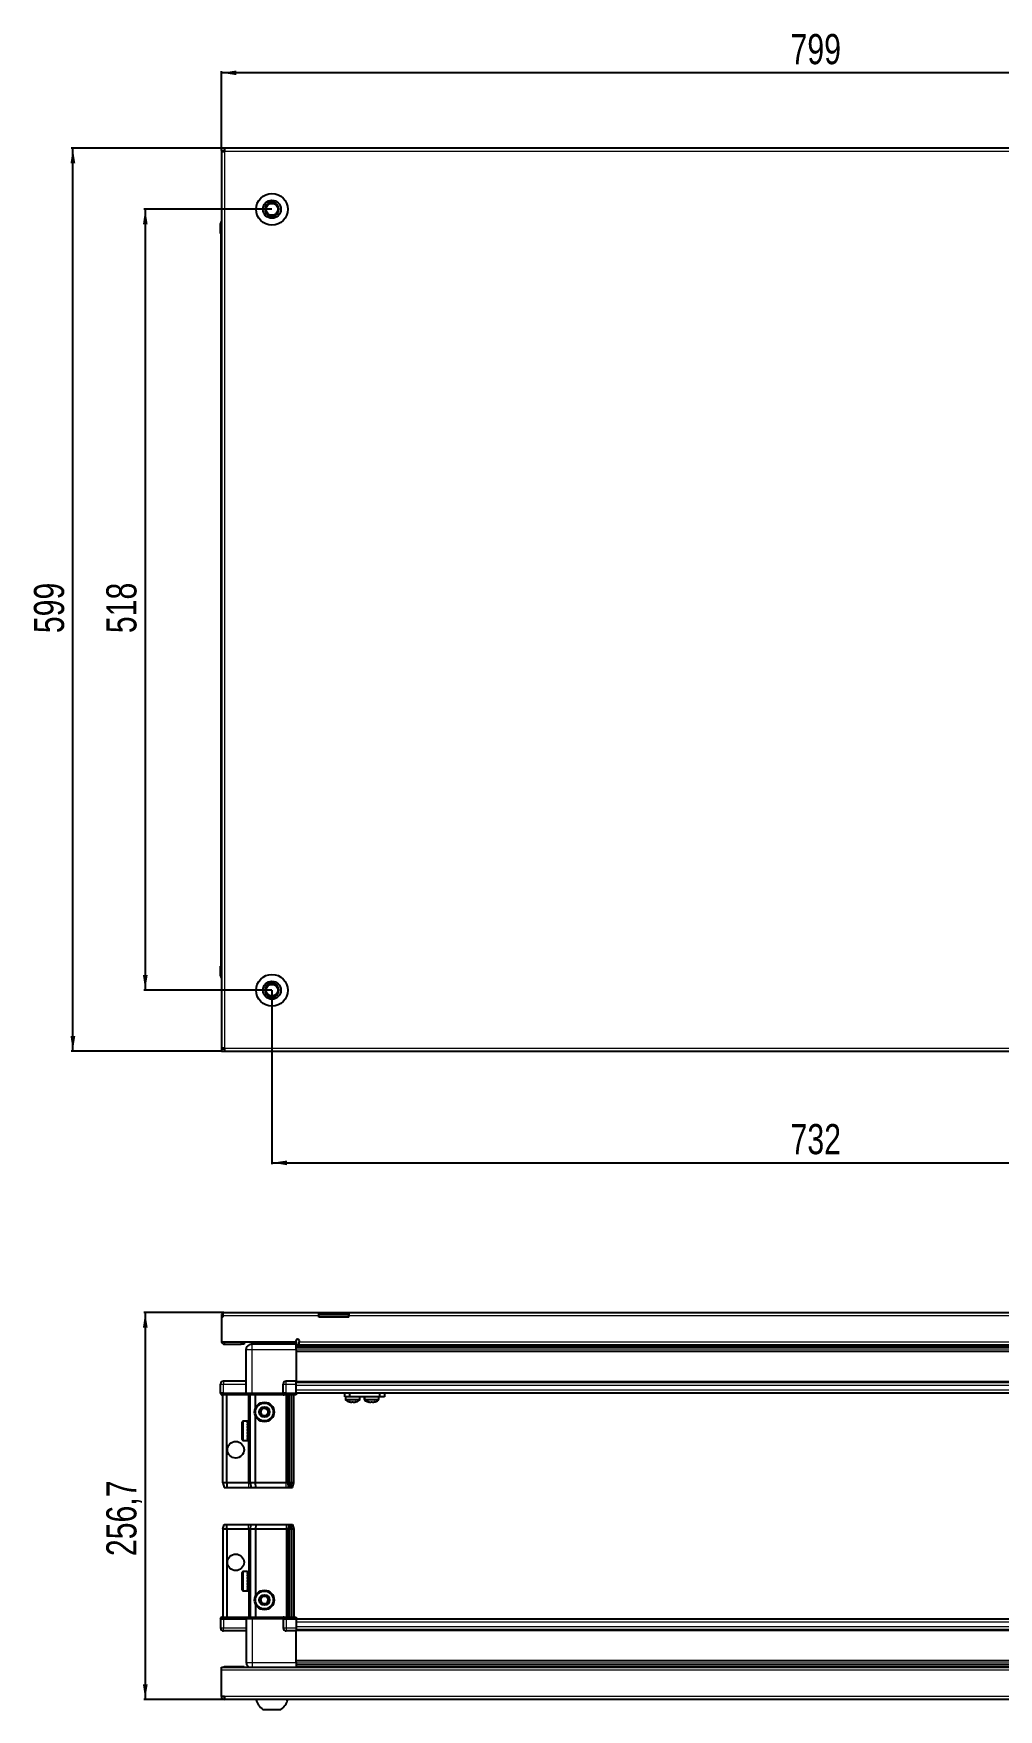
# Model space of a CAD drawing. Header units: millimetres. Extents: x 834 to 3141, y 741 to 1942.
# Drawn here: x 834 to 1474, y 741 to 1852 of the extents above; entities that cross this region are included whole.
import ezdxf

# ---------------------------------------------------------------- set-up
doc = ezdxf.new("R2010")
doc.units = ezdxf.units.MM
doc.layers.add('FORMAT', color=7, linetype='Continuous')
doc.styles.add('SLDTEXTSTYLE0', font='TXT', dxfattribs={"width": 0.75})
doc.dimstyles.new('SLDDIMSTYLE0', dxfattribs={"dimtxt": 20, "dimasz": 10, "dimexe": 0, "dimexo": 0.0625, "dimgap": 5, "dimtad": 2, "dimdec": 1, "dimrnd": 1e-09, "dimzin": 12, "dimdsep": 46, "dimtxsty": 'SLDTEXTSTYLE0', "dimsah": 1, "dimcen": 0.09, "dimadec": 0, "dimazin": 3, "dimtfac": 1, "dimtofl": 0, "dimtmove": 0, "dimatfit": 3, "dimfxl": 0, "dimfrac": 2, "dimtolj": 1, "dimtzin": 12, "dimarcsym": 0})

# ---------------------------------------------------------------- blocks, each defined once
blk = doc.blocks.new('_D')
at = {"layer": 'FORMAT'}
for p, q in [((958.3, 1776.3), (858.8, 1776.3)), ((859.8, 1177.3), (859.8, 1776.3)), ((958.3, 1177.3), (858.8, 1177.3))]:
    blk.add_line(p, q, dxfattribs=at)
for points in [[(859.8, 1776.3), (858.3, 1766.3), (861.4, 1766.3)], [(859.8, 1177.3), (861.4, 1187.3), (858.3, 1187.3)]]:
    blk.add_solid(points, dxfattribs=at)
at = {"layer": 'FORMAT', "insert": (834, 1454.6), "char_height": 20, "attachment_point": 1, "rotation": 90, "style": 'SLDTEXTSTYLE0'}
blk.add_mtext('599', dxfattribs=at)
blk = doc.blocks.new('_D_1')
at = {"layer": 'FORMAT'}
for p, q in [((958.3, 1776.3), (958.3, 1827.3)), ((1757.3, 1826.3), (958.3, 1826.3)), ((1757.3, 1776.3), (1757.3, 1827.3))]:
    blk.add_line(p, q, dxfattribs=at)
for points in [[(958.3, 1826.3), (968.3, 1824.7), (968.3, 1827.8)], [(1757.3, 1826.3), (1747.3, 1827.8), (1747.3, 1824.7)]]:
    blk.add_solid(points, dxfattribs=at)
at = {"layer": 'FORMAT', "insert": (1335.7, 1852), "char_height": 20, "attachment_point": 1, "style": 'SLDTEXTSTYLE0'}
blk.add_mtext('799', dxfattribs=at)
blk = doc.blocks.new('_D_2')
at = {"layer": 'FORMAT'}
for p, q in [((991.8, 1217.7), (991.8, 1102.3)), ((1723.8, 1217.7), (1723.8, 1102.3)), ((991.8, 1103.3), (1723.8, 1103.3))]:
    blk.add_line(p, q, dxfattribs=at)
for points in [[(991.8, 1103.3), (1001.8, 1101.7), (1001.8, 1104.8)], [(1723.8, 1103.3), (1713.8, 1104.8), (1713.8, 1101.7)]]:
    blk.add_solid(points, dxfattribs=at)
at = {"layer": 'FORMAT', "insert": (1335.7, 1129), "char_height": 20, "attachment_point": 1, "style": 'SLDTEXTSTYLE0'}
blk.add_mtext('732', dxfattribs=at)
blk = doc.blocks.new('_D_3')
at = {"layer": 'FORMAT'}
for p, q in [((991.8, 1735.8), (906.8, 1735.8)), ((907.8, 1735.8), (907.8, 1217.8)), ((991.8, 1217.8), (906.8, 1217.8))]:
    blk.add_line(p, q, dxfattribs=at)
for points in [[(907.8, 1735.8), (906.3, 1725.8), (909.4, 1725.8)], [(907.8, 1217.8), (909.4, 1227.8), (906.3, 1227.8)]]:
    blk.add_solid(points, dxfattribs=at)
at = {"layer": 'FORMAT', "insert": (882, 1454.6), "char_height": 20, "attachment_point": 1, "rotation": 90, "style": 'SLDTEXTSTYLE0'}
blk.add_mtext('518', dxfattribs=at)
blk = doc.blocks.new('_D_8')
at = {"layer": 'FORMAT'}
for p, q in [((959.9, 1004), (906.8, 1004)), ((907.8, 1004), (907.8, 747.3)), ((960.4, 747.3), (906.8, 747.3))]:
    blk.add_line(p, q, dxfattribs=at)
for points in [[(907.8, 1004), (906.3, 994), (909.4, 994)], [(907.8, 747.3), (909.4, 757.3), (906.3, 757.3)]]:
    blk.add_solid(points, dxfattribs=at)
at = {"layer": 'FORMAT', "insert": (882, 842.4), "char_height": 20, "attachment_point": 1, "rotation": 90, "style": 'SLDTEXTSTYLE0'}
blk.add_mtext('256,7', dxfattribs=at)

msp = doc.modelspace()

# ---------------------------------------------------------------- linework, layer by layer
at = {"color": 7, "linetype": 'Continuous', "lineweight": 25}
for p, q in [((958.32, 1774.76), (958.32, 1776.26)), ((960.42, 1776.26), (958.32, 1776.26)), ((958.32, 1774.76), (960.42, 1774.76)), ((958.32, 1774.76), (958.32, 1774.16)), ((958.32, 1774.16), (958.32, 1179.36)), ((958.32, 1774.16), (960.42, 1774.16)), ((960.42, 1776.26), (960.42, 1774.16)), ((1755.22, 1776.26), (960.42, 1776.26)), ((957.82, 1726.26), (957.82, 1719.76)), ((957.82, 1719.76), (957.82, 1726.26)), ((957.82, 1719.76), (957.82, 1719.76)), ((958.32, 1719.76), (957.82, 1719.76)), ((957.97, 1719.76), (957.97, 1233.76)), ((957.82, 1227.26), (957.82, 1233.76)), ((957.82, 1233.76), (957.82, 1233.76)), ((957.82, 1233.76), (957.82, 1233.76)), ((957.82, 1233.76), (957.82, 1227.26)), ((958.32, 1233.76), (957.82, 1233.76)), ((958.32, 1225.93), (958.32, 1225.93)), ((960.42, 1179.36), (958.32, 1179.36)), ((958.32, 1179.36), (958.32, 1178.76)), ((960.42, 1178.76), (958.32, 1178.76)), ((958.32, 1178.76), (958.32, 1177.26)), ((960.42, 1179.36), (960.42, 1177.26)), ((958.32, 1177.26), (960.42, 1177.26)), ((960.42, 1177.26), (1755.22, 1177.26)), ((959.32, 1001.88), (958.32, 1001.88)), ((958.32, 1001.88), (958.32, 1000.98)), ((958.32, 1000.98), (958.32, 984.48)), ((959.32, 1000.98), (958.32, 1000.98)), ((959.32, 1001.88), (959.32, 1000.98)), ((959.92, 1003.98), (1022.82, 1003.98)), ((1022.82, 1001.88), (1022.82, 1003.98)), ((1022.82, 1003.98), (1032.82, 1003.98)), ((1032.82, 1002.48), (1022.82, 1002.48)), ((1022.82, 1000.98), (1022.82, 1001.88)), ((1042.82, 1000.98), (1022.82, 1000.98)), ((1032.82, 1003.98), (1042.82, 1003.98)), ((1042.82, 1002.48), (1032.82, 1002.48)), ((1042.82, 1003.98), (1672.82, 1003.98)), ((1042.82, 1003.98), (1042.82, 1001.88)), ((1042.82, 1000.98), (1042.82, 1001.88)), ((958.32, 984.48), (1007.82, 984.48)), ((960.42, 982.98), (971.32, 982.98)), ((973.32, 982.98), (971.32, 982.98)), ((973.32, 984.48), (973.32, 982.98)), ((974.82, 950.48), (974.82, 979.48)), ((978.57, 984.48), (978.57, 982.98)), ((1007.82, 982.98), (978.82, 982.98)), ((1005.07, 982.98), (1005.07, 984.48)), ((1007.82, 984.48), (1007.82, 985.33)), ((1007.82, 984.48), (1007.82, 982.98)), ((1007.82, 982.33), (1031.7, 982.33)), ((1707.82, 980.53), (1007.82, 980.53)), ((1707.82, 980.5), (1007.82, 980.5)), ((1007.82, 979.48), (1007.82, 958.48)), ((1009.82, 985.33), (1009.82, 984.58)), ((1009.82, 982.48), (1009.82, 984.58)), ((1009.82, 982.48), (1705.82, 982.48)), ((1026.33, 982.48), (1026.33, 982.33)), ((1026.49, 982.48), (1026.49, 982.33)), ((1026.69, 982.48), (1026.69, 982.33)), ((1027.24, 982.48), (1027.24, 982.33)), ((1027.66, 982.48), (1027.66, 982.33)), ((1028.55, 982.48), (1028.55, 982.33)), ((1029.13, 982.48), (1029.13, 982.33)), ((1030.27, 982.48), (1030.27, 982.33)), ((1030.96, 982.48), (1030.96, 982.33)), ((1031.7, 982.33), (1032.24, 982.33)), ((1032.24, 982.48), (1032.24, 982.33)), ((1032.24, 982.33), (1032.25, 982.33)), ((1032.25, 982.33), (1032.98, 982.33)), ((1032.43, 982.48), (1032.43, 982.33)), ((1032.93, 982.48), (1032.93, 982.33)), ((1032.98, 982.48), (1032.98, 982.33)), ((1032.98, 982.33), (1033.95, 982.33)), ((1032.98, 982.33), (1032.98, 982.33)), ((1033.95, 982.33), (1681.7, 982.33)), ((1034.27, 982.48), (1034.27, 982.33)), ((1034.28, 982.48), (1034.28, 982.33)), ((1034.98, 982.48), (1034.98, 982.33)), ((1036.16, 982.48), (1036.16, 982.33)), ((1036.77, 982.48), (1036.77, 982.33)), ((1037.72, 982.48), (1037.72, 982.33)), ((1038.17, 982.48), (1038.17, 982.33)), ((1038.8, 982.48), (1038.8, 982.33)), ((1039.05, 982.48), (1039.05, 982.33)), ((1039.3, 982.48), (1039.3, 982.33)), ((1039.32, 982.48), (1039.32, 982.33)), ((957.82, 950.48), (957.82, 956.48)), ((974.82, 958.48), (959.82, 958.48)), ((999.32, 950.48), (999.32, 956.48)), ((1007.82, 958.48), (1001.32, 958.48)), ((1007.82, 956.48), (1007.82, 958.48)), ((1007.82, 957.83), (1707.82, 957.83)), ((1007.82, 950.48), (1007.82, 956.48)), ((957.82, 950.48), (957.82, 950.14)), ((957.82, 950.48), (957.82, 950.48)), ((957.82, 950.48), (957.82, 950.14)), ((959.82, 950.48), (957.82, 950.48)), ((957.82, 950.14), (958.32, 949.28)), ((957.82, 950.14), (958.32, 949.28)), ((958.32, 949.28), (959.82, 949.28)), ((959.32, 890.98), (959.32, 949.28)), ((959.82, 950.48), (974.62, 950.48)), ((974.62, 949.28), (959.82, 949.28)), ((961.82, 890.98), (961.82, 949.28)), ((974.62, 950.48), (974.82, 950.48)), ((974.82, 949.28), (974.62, 949.28)), ((974.82, 950.48), (974.82, 949.28)), ((974.82, 950.48), (978.82, 950.48)), ((978.82, 949.28), (974.82, 949.28)), ((977.32, 890.98), (977.32, 949.28)), ((978.82, 950.48), (999.12, 950.48)), ((999.12, 949.28), (978.82, 949.28)), ((980.82, 940.48), (980.82, 949.28)), ((999.12, 950.48), (999.32, 950.48)), ((999.32, 949.28), (999.12, 949.28)), ((999.32, 950.48), (999.32, 949.28)), ((1001.32, 950.48), (999.32, 950.48)), ((999.32, 950.48), (1001.32, 950.48)), ((999.32, 949.28), (1000, 949.28)), ((1007.82, 949.28), (1000, 949.28)), ((1001.32, 950.48), (1007.82, 950.48)), ((1001.32, 950.14), (1007.82, 950.14)), ((1002.32, 890.98), (1002.32, 949.28)), ((1003.32, 890.98), (1003.32, 949.28)), ((1004.82, 890.98), (1004.82, 949.28)), ((1006.32, 890.98), (1006.32, 949.28)), ((1007.82, 950.63), (1707.82, 950.63)), ((1007.82, 950.48), (1007.82, 950.14)), ((1007.82, 950.14), (1007.82, 949.28)), ((1040.27, 948.13), (1040.27, 950.63)), ((1043.27, 948.13), (1040.27, 948.13)), ((1040.62, 948.13), (1040.62, 946.22)), ((1043.27, 950.63), (1043.27, 948.13)), ((1063.47, 948.13), (1043.27, 948.13)), ((1050.12, 946.22), (1050.12, 948.13)), ((1053.07, 948.13), (1053.07, 946.22)), ((1053.12, 948.13), (1053.12, 946.22)), ((1062.62, 946.22), (1062.62, 948.13)), ((1063.47, 948.13), (1063.47, 950.63)), ((1066.47, 948.13), (1063.47, 948.13)), ((1066.47, 950.63), (1066.47, 948.13)), ((980.82, 890.98), (980.82, 935.48)), ((972.12, 919.78), (972.12, 931.18)), ((975.82, 931.98), (972.92, 931.98)), ((975.32, 931.88), (975.82, 931.88)), ((975.32, 931.88), (975.32, 931.72)), ((975.32, 931.72), (975.82, 931.72)), ((975.32, 931.23), (975.82, 931.23)), ((975.32, 931.23), (975.32, 930.85)), ((975.32, 930.85), (975.82, 930.85)), ((975.32, 930.01), (975.82, 930.01)), ((975.32, 930.01), (975.32, 929.46)), ((975.32, 929.46), (975.82, 929.46)), ((975.32, 928.35), (975.82, 928.35)), ((975.32, 928.35), (975.32, 927.67)), ((975.32, 927.67), (975.82, 927.67)), ((975.32, 926.41), (975.82, 926.41)), ((975.32, 926.41), (975.32, 925.67)), ((975.32, 926.11), (975.82, 926.11)), ((975.32, 925.67), (975.82, 925.67)), ((975.32, 924.38), (975.82, 924.38)), ((975.32, 924.38), (975.32, 923.66)), ((975.32, 924.24), (975.82, 924.24)), ((975.32, 923.66), (975.82, 923.66)), ((975.82, 931.88), (975.82, 931.98)), ((975.82, 931.72), (975.82, 931.88)), ((975.82, 931.23), (975.82, 931.72)), ((975.82, 930.85), (975.82, 931.23)), ((975.82, 930.01), (975.82, 930.85)), ((975.82, 929.46), (975.82, 930.01)), ((975.92, 929.88), (975.82, 929.88)), ((975.82, 928.35), (975.82, 929.46)), ((975.82, 927.67), (975.82, 928.35)), ((975.82, 926.41), (975.82, 927.67)), ((975.82, 926.11), (975.82, 926.41)), ((975.82, 924.38), (975.82, 925.67)), ((975.82, 923.66), (975.82, 924.24)), ((975.82, 922.45), (975.82, 923.66)), ((975.92, 928.36), (975.92, 929.88)), ((975.92, 921.08), (975.92, 928.36)), ((976.81, 928.79), (976.32, 929.48)), ((976.32, 921.48), (976.32, 929.48)), ((977.29, 929.48), (976.81, 928.79)), ((976.81, 922.17), (976.81, 928.79)), ((977.32, 929.48), (977.29, 929.48)), ((977.29, 921.48), (977.29, 929.48)), ((972.92, 918.98), (975.82, 918.98)), ((975.32, 922.45), (975.82, 922.45)), ((975.32, 922.45), (975.32, 921.82)), ((975.32, 921.82), (975.82, 921.82)), ((975.32, 920.82), (975.82, 920.82)), ((975.32, 920.82), (975.32, 920.34)), ((975.32, 920.34), (975.82, 920.34)), ((975.32, 919.65), (975.82, 919.65)), ((975.32, 919.65), (975.32, 919.36)), ((975.32, 919.36), (975.82, 919.36)), ((975.32, 919.04), (975.82, 919.04)), ((975.32, 919.04), (975.32, 918.98)), ((975.32, 918.98), (975.82, 918.98)), ((975.82, 921.82), (975.82, 922.45)), ((975.82, 920.82), (975.82, 921.82)), ((975.82, 921.08), (975.92, 921.08)), ((975.82, 920.34), (975.82, 920.82)), ((975.82, 919.65), (975.82, 920.34)), ((975.82, 919.36), (975.82, 919.65)), ((975.82, 919.04), (975.82, 919.36)), ((975.82, 918.98), (975.82, 919.04)), ((975.82, 918.98), (975.82, 918.98)), ((976.32, 921.48), (976.81, 922.17)), ((976.81, 922.17), (977.29, 921.48)), ((977.29, 921.48), (977.32, 921.48)), ((961.82, 890.98), (959.32, 890.98)), ((959.32, 890.98), (960.13, 887.98)), ((976.32, 890.98), (961.82, 890.98)), ((961.82, 890.98), (961.98, 887.98)), ((977.32, 890.98), (976.32, 890.98)), ((980.82, 890.98), (977.32, 890.98)), ((977.32, 890.98), (978.13, 887.98)), ((1001.32, 890.98), (980.82, 890.98)), ((981.16, 887.98), (980.82, 890.98)), ((1002.32, 890.98), (1001.32, 890.98)), ((1003.32, 890.98), (1002.32, 890.98)), ((1003.13, 887.98), (1002.32, 890.98)), ((1004.82, 890.98), (1003.32, 890.98)), ((1003.87, 887.98), (1003.32, 890.98)), ((1004.37, 887.98), (1004.82, 890.98)), ((1006.32, 890.98), (1004.82, 890.98)), ((1005.52, 887.98), (1006.32, 890.98)), ((960.13, 887.98), (961.98, 887.98)), ((961.98, 887.98), (976.32, 887.98)), ((976.32, 887.98), (978.13, 887.98)), ((978.13, 887.98), (981.16, 887.98)), ((981.16, 887.98), (1001.32, 887.98)), ((1001.32, 887.98), (1003.13, 887.98)), ((1003.13, 887.98), (1003.87, 887.98)), ((1003.87, 887.98), (1004.37, 887.98)), ((1004.37, 887.98), (1005.52, 887.98)), ((959.32, 860.28), (960.13, 863.28)), ((961.82, 860.28), (959.32, 860.28)), ((959.32, 860.28), (959.32, 801.98)), ((960.13, 863.28), (961.98, 863.28)), ((961.82, 860.28), (961.98, 863.28)), ((976.32, 860.28), (961.82, 860.28)), ((961.82, 860.28), (961.82, 801.98)), ((961.98, 863.28), (976.32, 863.28)), ((976.32, 863.28), (978.13, 863.28)), ((977.32, 860.28), (976.32, 860.28)), ((977.32, 860.28), (978.13, 863.28)), ((980.82, 860.28), (977.32, 860.28)), ((977.32, 860.28), (977.32, 801.98)), ((978.13, 863.28), (981.16, 863.28)), ((981.16, 863.28), (980.82, 860.28)), ((980.82, 860.28), (980.82, 815.78)), ((1001.32, 860.28), (980.82, 860.28)), ((981.16, 863.28), (1001.32, 863.28)), ((1001.32, 863.28), (1003.13, 863.28)), ((1002.32, 860.28), (1001.32, 860.28)), ((1003.13, 863.28), (1002.32, 860.28)), ((1002.32, 860.28), (1002.32, 801.98)), ((1003.32, 860.28), (1002.32, 860.28)), ((1003.13, 863.28), (1003.87, 863.28)), ((1003.87, 863.28), (1003.32, 860.28)), ((1003.32, 860.28), (1003.32, 801.98)), ((1004.82, 860.28), (1003.32, 860.28)), ((1003.87, 863.28), (1004.37, 863.28)), ((1004.37, 863.28), (1005.52, 863.28)), ((1004.37, 863.28), (1004.82, 860.28)), ((1006.32, 860.28), (1004.82, 860.28)), ((1004.82, 860.28), (1004.82, 801.98)), ((1005.52, 863.28), (1006.32, 860.28)), ((1006.32, 860.28), (1006.32, 801.98)), ((972.12, 820.08), (972.12, 831.48)), ((975.32, 832.28), (972.92, 832.28)), ((975.32, 832.28), (975.32, 832.27)), ((975.32, 832.27), (975.82, 832.27)), ((975.32, 832.08), (975.82, 832.08)), ((975.32, 832.08), (975.32, 831.86)), ((975.32, 831.86), (975.82, 831.86)), ((975.32, 831.29), (975.82, 831.29)), ((975.32, 831.29), (975.32, 830.86)), ((975.32, 830.86), (975.82, 830.86)), ((975.32, 829.95), (975.82, 829.95)), ((975.32, 829.95), (975.32, 829.36)), ((975.32, 829.36), (975.82, 829.36)), ((975.32, 828.21), (975.82, 828.21)), ((975.32, 828.21), (975.32, 827.51)), ((975.32, 827.51), (975.82, 827.51)), ((975.32, 826.23), (975.82, 826.23)), ((975.32, 826.23), (975.32, 825.49)), ((975.32, 826.08), (975.82, 826.08)), ((975.32, 825.58), (975.82, 825.58)), ((975.32, 825.49), (975.82, 825.49)), ((975.32, 824.2), (975.82, 824.2)), ((975.32, 824.2), (975.32, 823.5)), ((975.32, 823.5), (975.82, 823.5)), ((975.82, 832.08), (975.82, 832.27)), ((975.82, 831.86), (975.82, 832.08)), ((975.82, 831.29), (975.82, 831.86)), ((975.82, 830.86), (975.82, 831.29)), ((975.82, 829.95), (975.82, 830.86)), ((975.92, 830.18), (975.82, 830.18)), ((975.82, 829.36), (975.82, 829.95)), ((975.82, 828.21), (975.82, 829.36)), ((975.82, 827.51), (975.82, 828.21)), ((975.82, 826.23), (975.82, 827.51)), ((975.82, 826.08), (975.82, 826.23)), ((975.82, 825.49), (975.82, 825.58)), ((975.82, 824.2), (975.82, 825.49)), ((975.82, 823.5), (975.82, 824.2)), ((975.82, 822.33), (975.82, 823.5)), ((975.92, 821.38), (975.92, 830.18)), ((976.81, 829.09), (976.32, 829.78)), ((976.32, 821.78), (976.32, 829.78)), ((977.29, 829.78), (976.81, 829.09)), ((976.81, 822.47), (976.81, 829.09)), ((977.32, 829.78), (977.29, 829.78)), ((977.29, 821.78), (977.29, 829.78)), ((972.92, 819.28), (975.32, 819.28)), ((975.32, 822.33), (975.82, 822.33)), ((975.32, 822.33), (975.32, 821.73)), ((975.32, 821.73), (975.82, 821.73)), ((975.32, 820.8), (975.82, 820.8)), ((975.32, 820.8), (975.32, 820.35)), ((975.32, 820.35), (975.82, 820.35)), ((975.32, 819.75), (975.82, 819.75)), ((975.32, 819.75), (975.32, 819.51)), ((975.32, 819.51), (975.82, 819.51)), ((975.32, 819.29), (975.82, 819.29)), ((975.32, 819.29), (975.32, 819.28)), ((975.32, 819.28), (975.82, 819.28)), ((975.82, 821.73), (975.82, 822.33)), ((975.82, 820.8), (975.82, 821.73)), ((975.82, 821.38), (975.92, 821.38)), ((975.82, 820.35), (975.82, 820.8)), ((975.82, 819.75), (975.82, 820.35)), ((975.82, 819.51), (975.82, 819.75)), ((975.82, 819.29), (975.82, 819.51)), ((975.82, 819.28), (975.82, 819.29)), ((976.32, 821.78), (976.81, 822.47)), ((976.81, 822.47), (977.29, 821.78)), ((977.29, 821.78), (977.32, 821.78)), ((958.32, 801.98), (957.82, 801.11)), ((957.82, 800.78), (957.82, 801.11)), ((957.82, 800.78), (959.82, 800.78)), ((957.82, 800.78), (957.82, 794.78)), ((959.82, 801.98), (958.32, 801.98)), ((959.82, 801.98), (974.62, 801.98)), ((974.62, 800.78), (959.82, 800.78)), ((959.82, 800.78), (974.62, 800.78)), ((974.62, 801.98), (974.82, 801.98)), ((974.82, 800.78), (974.62, 800.78)), ((974.82, 800.78), (974.82, 801.98)), ((974.82, 801.98), (978.82, 801.98)), ((978.82, 800.78), (974.82, 800.78)), ((974.82, 800.78), (974.82, 771.78)), ((978.82, 801.98), (999.12, 801.98)), ((999.12, 800.78), (978.82, 800.78)), ((980.82, 810.78), (980.82, 801.98)), ((999.12, 801.98), (999.32, 801.98)), ((999.32, 800.78), (999.12, 800.78)), ((999.32, 800.78), (999.32, 801.98)), ((1000, 801.98), (999.32, 801.98)), ((999.32, 800.78), (1001.32, 800.78)), ((999.32, 800.78), (999.32, 794.78)), ((1000, 801.98), (1007.82, 801.98)), ((1007.82, 801.11), (1001.32, 801.11)), ((1007.82, 800.78), (1001.32, 800.78)), ((1001.32, 800.78), (1007.82, 800.78)), ((1007.82, 801.98), (1007.82, 801.11)), ((1007.82, 801.11), (1007.82, 801.11)), ((1007.82, 800.78), (1007.82, 801.11)), ((1007.82, 800.78), (1007.82, 800.78)), ((1007.82, 800.78), (1007.82, 794.78)), ((1707.82, 800.63), (1007.82, 800.63)), ((974.82, 792.78), (959.82, 792.78)), ((1007.82, 792.78), (1001.32, 792.78)), ((1007.82, 794.78), (1007.82, 792.78)), ((1707.82, 793.43), (1007.82, 793.43)), ((1007.82, 771.78), (1007.82, 792.78)), ((958.32, 768.78), (1757.32, 768.78)), ((958.32, 766.68), (958.32, 768.78)), ((973.32, 768.88), (960.42, 768.88)), ((973.32, 768.88), (973.32, 768.78)), ((1007.82, 770.75), (1707.82, 770.75)), ((1007.82, 770.72), (1707.82, 770.72)), ((1031.7, 768.93), (1007.82, 768.93)), ((1026.32, 768.78), (1026.32, 768.93)), ((1026.36, 768.78), (1026.36, 768.93)), ((1026.63, 768.78), (1026.63, 768.93)), ((1026.9, 768.78), (1026.9, 768.93)), ((1027.55, 768.78), (1027.55, 768.93)), ((1028.01, 768.78), (1028.01, 768.93)), ((1028.98, 768.78), (1028.98, 768.93)), ((1029.6, 768.78), (1029.6, 768.93)), ((1030.78, 768.78), (1030.78, 768.93)), ((1031.44, 768.78), (1031.44, 768.93)), ((1031.5, 768.78), (1031.5, 768.93)), ((1032.79, 768.93), (1031.7, 768.93)), ((1033.52, 768.93), (1032.79, 768.93)), ((1032.79, 768.78), (1032.79, 768.93)), ((1032.79, 768.93), (1032.79, 768.93)), ((1032.8, 768.78), (1032.8, 768.93)), ((1033.3, 768.78), (1033.3, 768.93)), ((1033.53, 768.93), (1033.52, 768.93)), ((1033.53, 768.78), (1033.53, 768.93)), ((1033.95, 768.93), (1033.53, 768.93)), ((1681.7, 768.93), (1033.95, 768.93)), ((1034.8, 768.78), (1034.8, 768.93)), ((1035.49, 768.78), (1035.49, 768.93)), ((1036.62, 768.78), (1036.62, 768.93)), ((1037.19, 768.78), (1037.19, 768.93)), ((1038.06, 768.78), (1038.06, 768.93)), ((1038.47, 768.78), (1038.47, 768.93)), ((1039, 768.78), (1039, 768.93)), ((1039.19, 768.78), (1039.19, 768.93)), ((1039.32, 768.78), (1039.32, 768.93)), ((958.32, 749.38), (958.32, 766.68)), ((960.42, 749.38), (958.32, 749.38)), ((960.42, 749.38), (960.42, 747.28)), ((1755.22, 747.28), (960.42, 747.28)), ((985.82, 740.68), (997.82, 740.68))]:
    msp.add_line(p, q, dxfattribs=at)
at = {"color": 8, "linetype": 'Continuous', "lineweight": 18}
for p, q in [((1755.22, 1774.16), (960.42, 1774.16)), ((960.42, 1774.16), (960.42, 1179.36)), ((958.32, 1726.26), (957.82, 1726.26)), ((958.32, 1227.26), (957.82, 1227.26)), ((960.42, 1179.36), (1755.22, 1179.36)), ((1022.82, 1001.88), (959.32, 1001.88)), ((1032.82, 1002.48), (1032.82, 1003.98)), ((1672.82, 1001.88), (1042.82, 1001.88)), ((960.42, 984.48), (960.42, 982.98)), ((971.32, 982.98), (971.32, 984.48)), ((978.82, 979.48), (1007.82, 979.48)), ((978.82, 950.48), (978.82, 979.48)), ((1007.82, 982.98), (1009.82, 982.98)), ((1707.82, 981.74), (1007.82, 981.74)), ((1007.82, 979.29), (1707.82, 979.29)), ((1009.82, 984.58), (1705.82, 984.58)), ((1707.82, 977.88), (1007.82, 977.88)), ((957.82, 956.48), (959.82, 956.48)), ((959.82, 958.48), (959.82, 956.48)), ((959.82, 956.48), (974.82, 956.48)), ((959.82, 950.48), (959.82, 956.48)), ((999.32, 956.48), (1001.32, 956.48)), ((1001.32, 956.48), (1001.32, 958.48)), ((1001.32, 950.48), (1001.32, 956.48)), ((1001.32, 956.48), (1007.82, 956.48)), ((1007.82, 958.48), (1707.82, 958.48)), ((959.82, 950.48), (959.82, 949.28)), ((974.62, 949.28), (974.62, 950.48)), ((976.32, 929.48), (976.32, 949.28)), ((978.82, 950.48), (978.82, 949.28)), ((999.12, 949.28), (999.12, 950.48)), ((1001.32, 950.48), (1001.32, 950.14)), ((1001.32, 890.98), (1001.32, 949.28)), ((1007.82, 955.83), (1707.82, 955.83)), ((1007.82, 952.63), (1707.82, 952.63)), ((1050.12, 946.22), (1040.62, 946.22)), ((1049.93, 945.85), (1040.82, 945.85)), ((1053.12, 946.22), (1053.07, 946.22)), ((1062.62, 946.22), (1053.12, 946.22)), ((1053.32, 945.85), (1053.27, 945.85)), ((1062.43, 945.85), (1053.32, 945.85)), ((972.92, 918.98), (972.92, 931.98)), ((976.32, 890.98), (976.32, 921.48)), ((976.32, 890.98), (976.32, 887.98)), ((1001.32, 887.98), (1001.32, 890.98)), ((976.32, 860.28), (976.32, 863.28)), ((976.32, 860.28), (976.32, 829.78)), ((1001.32, 863.28), (1001.32, 860.28)), ((1001.32, 860.28), (1001.32, 801.98)), ((972.92, 819.28), (972.92, 832.28)), ((976.32, 821.78), (976.32, 801.98)), ((959.82, 800.78), (959.82, 801.98)), ((959.82, 800.78), (959.82, 794.78)), ((974.62, 800.78), (974.62, 801.98)), ((978.82, 800.78), (978.82, 801.98)), ((978.82, 800.78), (978.82, 771.78)), ((999.12, 800.78), (999.12, 801.98)), ((1001.32, 800.78), (1001.32, 801.11)), ((1001.32, 800.78), (1001.32, 794.78)), ((1007.82, 800.78), (1007.82, 801.11)), ((957.82, 794.78), (959.82, 794.78)), ((959.82, 794.78), (974.82, 794.78)), ((959.82, 792.78), (959.82, 794.78)), ((999.32, 794.78), (1001.32, 794.78)), ((1001.32, 794.78), (1007.82, 794.78)), ((1001.32, 794.78), (1001.32, 792.78)), ((1707.82, 798.63), (1007.82, 798.63)), ((1707.82, 795.43), (1007.82, 795.43)), ((1707.82, 792.78), (1007.82, 792.78)), ((960.42, 768.78), (960.42, 768.88)), ((978.82, 771.78), (1007.82, 771.78)), ((1007.82, 773.37), (1707.82, 773.37)), ((1707.82, 771.96), (1007.82, 771.96)), ((1007.82, 769.51), (1707.82, 769.51)), ((1757.32, 766.68), (958.32, 766.68)), ((1755.22, 749.38), (960.42, 749.38))]:
    msp.add_line(p, q, dxfattribs=at)
at = {"color": 7, "linetype": 'Continuous', "lineweight": 25, "flags": 128}
msp.add_lwpolyline([(960.42, 768.88), (960.01, 768.84), (959.78, 768.78)], dxfattribs=at)
at = {"color": 7, "linetype": 'Continuous', "lineweight": 25}
for centre, radius in [((991.82, 1735.76), 10.5), ((991.82, 1735.76), 6), ((991.82, 1735.76), 3.9), ((991.82, 1217.76), 10.5), ((991.82, 1217.76), 6), ((991.82, 1217.76), 3.9), ((986.82, 937.98), 6.5), ((986.82, 937.98), 3.46), ((967.82, 912.98), 5.5), ((967.82, 838.28), 5.5), ((986.82, 813.28), 6.5), ((986.82, 813.28), 3.46)]:
    msp.add_circle(centre, radius, dxfattribs=at)
at = {"color": 8, "linetype": 'Continuous', "lineweight": 18}
for centre in [(986.82, 937.98), (986.82, 813.28)]:
    msp.add_circle(centre, 5.7, dxfattribs=at)
at = {"color": 7, "linetype": 'Continuous', "lineweight": 25}
for centre, radius, start, end in [((991.82, 1735.76), 4.62, 120, 180), ((991.82, 1735.76), 4.62, 180, 240), ((991.82, 1735.76), 4.62, 60, 120), ((991.82, 1735.76), 4.62, 0, 60), ((991.82, 1735.76), 4.62, 300, 0), ((959.82, 1726.26), 2, 138.57492, 180), ((959.82, 1726.26), 2, 138.59038, 180), ((991.82, 1735.76), 4.62, 240, 300), ((959.82, 1227.26), 2, 180, 198.58003), ((959.82, 1227.26), 2, 180, 221.40962), ((959.82, 1227.26), 2, 213.94202, 221.40962), ((991.82, 1217.76), 4.62, 120, 180), ((991.82, 1217.76), 4.62, 180, 240), ((991.82, 1217.76), 4.62, 60, 120), ((991.82, 1217.76), 4.62, 240, 300), ((991.82, 1217.76), 4.62, 360, 60), ((991.82, 1217.76), 4.62, 300, 360), ((960.42, 985.08), 2.1, 196.60155, 270), ((1008.82, 985.33), 1, 0, 180), ((959.82, 956.48), 2, 90, 180), ((1001.32, 956.48), 2, 90, 180), ((1041.07, 946.22), 0.45, 180, 235.28209), ((1045.37, 952.43), 8, 235.28209, 258.9392), ((1045.37, 952.43), 8, 281.00757, 304.71791), ((1049.67, 946.22), 0.45, 304.71791, 0), ((1053.52, 946.22), 0.45, 180, 235.28209), ((1053.57, 946.22), 0.45, 180, 235.28209), ((1057.82, 952.43), 8, 235.28209, 256.54113), ((1057.87, 952.43), 8, 235.28209, 259.06255), ((1057.87, 952.43), 8, 280.87532, 304.71791), ((1062.17, 946.22), 0.45, 304.71791, 0), ((986.82, 937.98), 2.5, 134.92207, 194.92207), ((986.82, 937.98), 2.5, 194.92207, 254.92207), ((986.82, 937.98), 2.5, 74.92207, 134.92207), ((986.82, 937.98), 2.5, 254.92207, 314.92207), ((986.82, 937.98), 2.5, 14.92207, 74.92207), ((986.82, 937.98), 2.5, 314.92207, 14.92207), ((972.92, 931.18), 0.8, 90, 180), ((976.32, 929.88), 0.4, 180, 270), ((972.92, 919.78), 0.8, 180, 270), ((976.32, 921.08), 0.4, 90, 180), ((972.92, 831.48), 0.8, 90, 180), ((976.32, 830.18), 0.4, 180, 270), ((972.92, 820.08), 0.8, 180, 270), ((976.32, 821.38), 0.4, 90, 180), ((986.82, 813.28), 2.5, 147.37605, 207.37605), ((986.82, 813.28), 2.5, 207.37605, 267.37605), ((986.82, 813.28), 2.5, 87.37605, 147.37605), ((986.82, 813.28), 2.5, 267.37605, 327.37605), ((986.82, 813.28), 2.5, 27.37605, 87.37605), ((986.82, 813.28), 2.5, 327.37605, 27.37605), ((959.82, 794.78), 2, 180, 270), ((1001.32, 794.78), 2, 180, 270), ((960.42, 749.38), 2.1, 180, 270), ((960.42, 749.38), 0.6, 180, 270), ((992.85, 750.3), 11.91, 194.70035, 233.8734), ((990.8, 750.3), 11.91, 306.1266, 345.29965)]:
    msp.add_arc(centre, radius, start, end, dxfattribs=at)
for centre, start_param, end_param in [((1001.32, 946.68), 0, 0.7227342), ((1001.32, 804.57), 2.4188584, 3.1415927)]:
    msp.add_ellipse(centre, major_axis=(0, 3.46), ratio=0.5773503, start_param=start_param, end_param=end_param, dxfattribs=at)
for points, knots in [([(987.21, 1735.76), (987.54, 1736.33), (988.1, 1737.31), (988.92, 1738.73), (989.33, 1739.44), (989.52, 1739.76)], [0, 0, 0, 0, 0.4391308, 0.7513783, 1, 1, 1, 1]), ([(989.52, 1731.76), (989.18, 1732.33), (988.62, 1733.31), (987.8, 1734.73), (987.39, 1735.44), (987.21, 1735.76)], [0, 0, 0, 0, 0.4391308, 0.7513783, 1, 1, 1, 1]), ([(989.52, 1739.76), (989.72, 1739.76), (990.42, 1739.76), (991.73, 1739.76), (993.12, 1739.76), (993.87, 1739.76), (994.13, 1739.76)], [0, 0, 0, 0, 0.1393293, 0.4852696, 0.8163565, 1, 1, 1, 1]), ([(994.13, 1739.76), (994.46, 1739.18), (995.03, 1738.2), (995.85, 1736.78), (996.26, 1736.07), (996.44, 1735.76)], [0, 0, 0, 0, 0.4391308, 0.7513783, 1, 1, 1, 1]), ([(996.44, 1735.76), (996.11, 1735.18), (995.55, 1734.2), (994.72, 1732.78), (994.32, 1732.07), (994.13, 1731.76)], [0, 0, 0, 0, 0.4391308, 0.7513783, 1, 1, 1, 1]), ([(994.13, 1731.76), (993.87, 1731.76), (993.12, 1731.76), (991.73, 1731.76), (990.42, 1731.76), (989.72, 1731.76), (989.52, 1731.76)], [0, 0, 0, 0, 0.1836435, 0.5147304, 0.8606707, 1, 1, 1, 1]), ([(987.21, 1217.76), (987.54, 1218.33), (988.1, 1219.31), (988.92, 1220.73), (989.33, 1221.44), (989.52, 1221.76)], [0, 0, 0, 0, 0.4391308, 0.7513783, 1, 1, 1, 1]), ([(989.52, 1213.76), (989.18, 1214.33), (988.62, 1215.31), (987.8, 1216.73), (987.39, 1217.44), (987.21, 1217.76)], [0, 0, 0, 0, 0.4391308, 0.7513783, 1, 1, 1, 1]), ([(989.52, 1221.76), (989.72, 1221.76), (990.42, 1221.76), (991.73, 1221.76), (993.12, 1221.76), (993.87, 1221.76), (994.13, 1221.76)], [0, 0, 0, 0, 0.1393293, 0.4852696, 0.8163565, 1, 1, 1, 1]), ([(994.13, 1213.76), (993.87, 1213.76), (993.12, 1213.76), (991.73, 1213.76), (990.42, 1213.76), (989.72, 1213.76), (989.52, 1213.76)], [0, 0, 0, 0, 0.1836435, 0.5147304, 0.8606707, 1, 1, 1, 1]), ([(994.13, 1221.76), (994.46, 1221.18), (995.03, 1220.2), (995.85, 1218.78), (996.26, 1218.07), (996.44, 1217.76)], [0, 0, 0, 0, 0.4391308, 0.7513783, 1, 1, 1, 1]), ([(996.44, 1217.76), (996.11, 1217.18), (995.55, 1216.2), (994.72, 1214.78), (994.32, 1214.07), (994.13, 1213.76)], [0, 0, 0, 0, 0.4391308, 0.7513783, 1, 1, 1, 1]), ([(959.92, 1003.88), (959.84, 1003.87), (959.52, 1003.83), (959.04, 1003.5), (958.57, 1002.95), (958.35, 1002.37), (958.33, 1002), (958.32, 1001.88)], [0, 0, 0, 0, 0.0862, 0.3453145, 0.6044258, 0.863537, 1, 1, 1, 1]), ([(959.32, 1001.88), (959.37, 1002.13), (959.46, 1002.62), (959.59, 1003.26), (959.72, 1003.73), (959.84, 1003.95), (959.9, 1003.97), (959.92, 1003.98)], [0, 0, 0, 0, 0.2302553, 0.4485219, 0.6667858, 0.8850496, 1, 1, 1, 1]), ([(974.82, 979.48), (974.87, 979.92), (974.94, 980.59), (975.38, 981.41), (975.83, 981.97), (976.39, 982.42), (977.21, 982.86), (977.88, 982.93), (978.32, 982.98)], [0, 0, 0, 0, 0.23945684, 0.36836066, 0.5, 0.63163934, 0.76054316, 1, 1, 1, 1]), ([(978.82, 982.98), (978.76, 982.98), (978.63, 982.98), (978.46, 982.98), (978.35, 982.98), (978.33, 982.98), (978.32, 982.98)], [0, 0, 0, 0, 0.2493943, 0.5003335, 0.7501667, 1, 1, 1, 1]), ([(1007.82, 979.48), (1007.82, 979.87), (1007.82, 980.66), (1007.82, 981.71), (1007.82, 982.5), (1007.82, 982.92), (1007.82, 982.96), (1007.82, 982.98)], [0, 0, 0, 0, 0.2146939, 0.4293877, 0.6440816, 0.8587754, 1, 1, 1, 1]), ([(984.04, 938.73), (984.4, 939.09), (985.09, 939.77), (985.76, 940.45), (986.08, 940.77)], [0, 0, 0, 0, 0.5346859, 1, 1, 1, 1]), ([(984.78, 935.94), (984.69, 936.27), (984.48, 937.07), (984.22, 938.03), (984.07, 938.61), (984.04, 938.73)], [0, 0, 0, 0, 0.3629006, 0.8668753, 1, 1, 1, 1]), ([(987.57, 935.19), (987.07, 935.32), (986.14, 935.57), (985.21, 935.82), (984.78, 935.94)], [0, 0, 0, 0, 0.5346859, 1, 1, 1, 1]), ([(986.08, 940.77), (986.58, 940.63), (987.51, 940.38), (988.44, 940.13), (988.87, 940.01)], [0, 0, 0, 0, 0.5346859, 1, 1, 1, 1]), ([(989.61, 937.23), (989.25, 936.86), (988.56, 936.18), (987.88, 935.5), (987.57, 935.19)], [0, 0, 0, 0, 0.5346859, 1, 1, 1, 1]), ([(988.87, 940.01), (988.9, 939.89), (989.05, 939.32), (989.31, 938.35), (989.52, 937.56), (989.61, 937.23)], [0, 0, 0, 0, 0.1331247, 0.6370994, 1, 1, 1, 1]), ([(1043.87, 944.57), (1043.87, 944.57), (1043.87, 944.57), (1043.74, 944.6), (1043.56, 944.65), (1043.41, 944.7), (1043.33, 944.74), (1043.32, 944.75), (1043.32, 944.75), (1043.33, 944.75), (1043.36, 944.75), (1043.43, 944.73), (1043.72, 944.66), (1044.1, 944.59), (1044.51, 944.56), (1044.79, 944.59), (1044.94, 944.65), (1045.04, 944.72), (1045.12, 944.74), (1045.14, 944.75), (1045.16, 944.75), (1045.18, 944.75), (1045.22, 944.74), (1045.33, 944.71), (1045.48, 944.64), (1045.71, 944.58), (1046, 944.56), (1046.35, 944.58), (1046.65, 944.63), (1046.9, 944.68), (1047.01, 944.71), (1047.09, 944.73), (1047.15, 944.74), (1047.19, 944.75), (1047.2, 944.75), (1047.21, 944.75), (1047.21, 944.75)], [0, 0, 0, 0, 0.0260981, 0.0798373, 0.1372046, 0.1783571, 0.1990393, 0.2033396, 0.2076895, 0.2107229, 0.2145438, 0.2214795, 0.2486016, 0.3557772, 0.404897, 0.4544227, 0.54605, 0.5914038, 0.5971187, 0.6013251, 0.6043817, 0.6074438, 0.6119905, 0.6242286, 0.6785193, 0.7597502, 0.8043048, 0.8490258, 0.923625, 0.9513598, 0.9687075, 0.9799959, 0.9911421, 0.9954732, 0.998845, 1, 1, 1, 1]), ([(1047.21, 944.75), (1047.21, 944.75), (1047.22, 944.75), (1047.22, 944.74), (1047.18, 944.71), (1047.03, 944.64), (1046.9, 944.59), (1046.84, 944.56), (1046.89, 944.57), (1046.91, 944.58)], [0, 0, 0, 0, 0.0151829, 0.0365363, 0.0956997, 0.3601423, 0.6752387, 0.8745348, 1, 1, 1, 1]), ([(1056.36, 944.57), (1056.37, 944.57), (1056.38, 944.57), (1056.24, 944.61), (1056.08, 944.68), (1055.97, 944.73), (1055.96, 944.75), (1055.97, 944.75), (1055.98, 944.75), (1056.01, 944.74), (1056.1, 944.73), (1056.43, 944.65), (1056.86, 944.57), (1057.29, 944.56), (1057.51, 944.6), (1057.68, 944.65), (1057.8, 944.7), (1057.88, 944.74), (1057.93, 944.75), (1057.96, 944.75), (1057.98, 944.75), (1058.01, 944.75), (1058.06, 944.73), (1058.2, 944.66), (1058.35, 944.59), (1058.66, 944.56), (1059.04, 944.59), (1059.43, 944.65), (1059.72, 944.72), (1059.83, 944.74), (1059.86, 944.75), (1059.87, 944.75), (1059.87, 944.75), (1059.87, 944.74), (1059.81, 944.71), (1059.64, 944.64), (1059.44, 944.58), (1059.4, 944.57), (1059.39, 944.57)], [0, 0, 0, 0, 0.0283629, 0.08068229, 0.1383562, 0.16729235, 0.17091751, 0.17379549, 0.1766977, 0.18004982, 0.18639917, 0.21307731, 0.31901904, 0.35398038, 0.39928328, 0.44764465, 0.48233679, 0.49977215, 0.50339732, 0.50706434, 0.5096216, 0.51284268, 0.51868955, 0.54155386, 0.63190424, 0.67331293, 0.71506372, 0.79230674, 0.83054067, 0.83535832, 0.8389044, 0.84148121, 0.84406255, 0.84789549, 0.85821238, 0.90398018, 0.97245884, 1, 1, 1, 1]), ([(983.94, 813.41), (984.22, 813.84), (984.74, 814.65), (985.26, 815.46), (985.5, 815.84)], [0, 0, 0, 0, 0.5346859, 1, 1, 1, 1]), ([(985.27, 810.84), (985.21, 810.96), (984.94, 811.49), (984.48, 812.37), (984.1, 813.1), (983.94, 813.41)], [0, 0, 0, 0, 0.1331247, 0.6370994, 1, 1, 1, 1]), ([(985.5, 815.84), (986.01, 815.82), (986.98, 815.77), (987.93, 815.73), (988.38, 815.71)], [0, 0, 0, 0, 0.5346859, 1, 1, 1, 1]), ([(989.71, 813.14), (989.43, 812.71), (988.91, 811.9), (988.39, 811.09), (988.15, 810.71)], [0, 0, 0, 0, 0.5346859, 1, 1, 1, 1]), ([(988.38, 815.71), (988.54, 815.4), (988.92, 814.67), (989.38, 813.79), (989.65, 813.25), (989.71, 813.14)], [0, 0, 0, 0, 0.3629006, 0.8668753, 1, 1, 1, 1]), ([(988.15, 810.71), (987.64, 810.74), (986.67, 810.78), (985.71, 810.82), (985.27, 810.84)], [0, 0, 0, 0, 0.5346859, 1, 1, 1, 1]), ([(974.82, 771.78), (974.87, 771.34), (974.94, 770.66), (975.38, 769.84), (975.84, 769.29), (976.24, 768.93), (976.5, 768.8), (976.55, 768.78)], [0, 0, 0, 0, 0.3630185, 0.5584377, 0.7580039, 0.9575702, 1, 1, 1, 1]), ([(1007.82, 771.78), (1007.82, 771.38), (1007.82, 770.59), (1007.82, 769.57), (1007.82, 768.94), (1007.82, 768.79), (1007.82, 768.78)], [0, 0, 0, 0, 0.3255201, 0.6510403, 0.9765604, 1, 1, 1, 1])]:
    msp.add_open_spline(points, degree=3, knots=knots, dxfattribs=at)
at = {"color": 8, "linetype": 'Continuous', "lineweight": 18}
for points in [[(974.82, 979.48), (974.88, 979.48), (975, 979.48), (975.93, 979.48), (977.25, 979.48), (978.3, 979.48), (978.82, 979.48)], [(974.82, 771.78), (974.88, 771.78), (975, 771.78), (975.93, 771.78), (977.25, 771.78), (978.3, 771.78), (978.82, 771.78)]]:
    msp.add_open_spline(points, degree=3, dxfattribs=at)
for points, knots in [([(978.82, 979.48), (978.82, 979.92), (978.82, 980.59), (978.82, 981.41), (978.82, 981.97), (978.82, 982.42), (978.82, 982.86), (978.82, 982.93), (978.82, 982.98)], [0, 0, 0, 0, 0.2394568, 0.3683607, 0.5, 0.6316393, 0.7605432, 1, 1, 1, 1]), ([(978.82, 771.78), (978.82, 771.34), (978.82, 770.66), (978.82, 769.84), (978.82, 769.29), (978.82, 768.93), (978.82, 768.8), (978.82, 768.78)], [0, 0, 0, 0, 0.3630185, 0.5584377, 0.7580039, 0.9575702, 1, 1, 1, 1])]:
    msp.add_open_spline(points, degree=3, knots=knots, dxfattribs=at)

# ---------------------------------------------------------------- dimensions: what is measured, and where the dimension line sits
at = {"layer": 'FORMAT'}
dim = msp.add_linear_dim(base=(958.32, 1826.26), p1=(1757.32, 1776.26), p2=(958.32, 1776.26), dimstyle='SLDDIMSTYLE0', dxfattribs=at)
dim.commit()
dim.dimension.update_dxf_attribs({"geometry": '_D_1', "text_midpoint": (1357.82, 1826.26), "dimtype": 160})
for base, p1, p2, angle, picture, middle in [((859.82, 1776.26), (958.32, 1177.26), (958.32, 1776.26), 90, '_D', (859.82, 1476.76)), ((907.82, 1217.76), (991.82, 1735.76), (991.82, 1217.76), 90, '_D_3', (907.82, 1476.76)), ((1723.82, 1103.26), (991.82, 1217.76), (1723.82, 1217.76), 0, '_D_2', (1357.82, 1103.26)), ((907.82, 747.28), (959.92, 1003.98), (960.42, 747.28), 90, '_D_8', (907.82, 875.63))]:
    dim = msp.add_linear_dim(base=base, p1=p1, p2=p2, angle=angle, dimstyle='SLDDIMSTYLE0', dxfattribs=at)
    dim.commit()
    dim.dimension.update_dxf_attribs({"geometry": picture, "text_midpoint": middle, "dimtype": 160})

doc.saveas('drawing.dxf')
